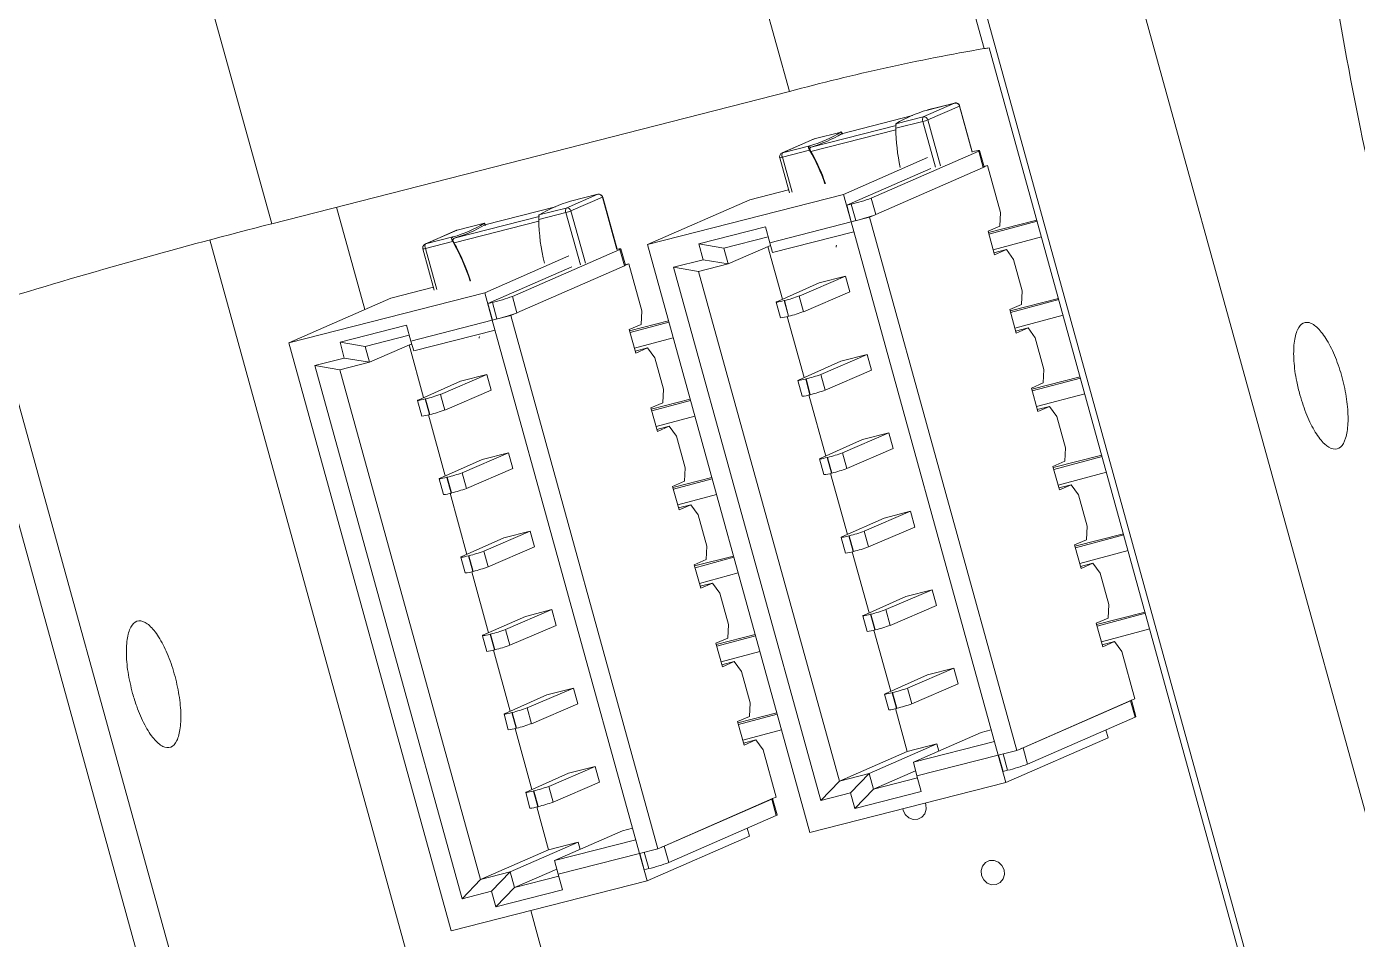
# Model space of a CAD drawing. Header units: millimetres. Extents: x 0 to 1189, y 0 to 841.
# Drawn here: x 476.855 to 480.124, y 442.421 to 444.662 of the extents above; entities that cross this region are included whole.
import ezdxf

# ---------------------------------------------------------------- set-up
doc = ezdxf.new("R2010")
doc.units = ezdxf.units.MM
doc.layers.get('0').update_dxf_attribs({"lineweight": 18})

msp = doc.modelspace()

# ---------------------------------------------------------------- linework, layer by layer
at = {"color": 7, "linetype": 'Continuous', "lineweight": 15}
for p, q in [((479.1208, 446.4333), (480.4254, 441.7133)), ((478.7287, 446.3404), (479.2075, 444.6079)), ((478.7574, 446.3406), (480.1407, 441.3357)), ((476.2134, 445.6915), (477.5967, 440.6865)), ((478.5694, 445.0797), (478.729, 444.5022)), ((477.2975, 444.7551), (477.4571, 444.1776)), ((480.1244, 441.3368), (479.2199, 444.6093)), ((478.729, 444.5022), (477.4571, 444.1776)), ((479.1349, 444.4739), (479.0576, 444.4401)), ((479.068, 444.4569), (479.1349, 444.4739)), ((479.1351, 444.474), (479.0684, 444.457)), ((479.1467, 444.4666), (479.0694, 444.4328)), ((479.1351, 444.474), (479.1349, 444.4739)), ((479.1784, 444.3542), (479.1472, 444.467)), ((479.0315, 444.4432), (478.8574, 444.3988)), ((479.0576, 444.4401), (478.9907, 444.423)), ((478.7897, 444.3858), (478.8565, 444.4029)), ((478.8566, 444.4029), (478.7899, 444.3859)), ((478.9902, 444.412), (479.0571, 444.4291)), ((478.7883, 444.3854), (478.711, 444.3515)), ((478.7897, 444.3858), (478.7124, 444.352)), ((478.7792, 444.3691), (478.7124, 444.352)), ((478.7883, 444.3854), (478.7897, 444.3858)), ((478.7899, 444.3859), (478.7897, 444.3858)), ((478.7054, 444.3397), (478.7291, 444.2539)), ((478.7118, 444.341), (478.7787, 444.358)), ((478.8618, 444.2496), (479.0686, 444.3401)), ((478.93, 444.2406), (479.1942, 444.3562)), ((479.1942, 444.3562), (479.2053, 444.3158)), ((479.2076, 444.3172), (479.1964, 444.3576)), ((478.8699, 444.2229), (479.0761, 444.3131)), ((479.2053, 444.3158), (478.9412, 444.2002)), ((479.2158, 444.3207), (479.2072, 444.3185)), ((479.2075, 444.3171), (479.2158, 444.3207)), ((479.2075, 444.3171), (479.2076, 444.3172)), ((479.2477, 444.2052), (479.2158, 444.3207)), ((478.1807, 444.2163), (478.258, 444.2501)), ((478.1911, 444.2331), (478.258, 444.2501)), ((478.2582, 444.2502), (478.1914, 444.2332)), ((478.1924, 444.209), (478.2697, 444.2428)), ((478.258, 444.2501), (478.2582, 444.2502)), ((478.3057, 444.115), (478.2703, 444.2432)), ((478.8618, 444.2496), (478.3803, 444.1267)), ((478.3803, 444.1267), (478.6315, 444.2367)), ((478.6315, 444.2367), (478.7271, 444.2611)), ((478.8618, 444.2496), (478.8804, 444.1822)), ((478.9412, 444.2002), (478.93, 444.2406)), ((477.6162, 444.2183), (477.6856, 443.9671)), ((478.1546, 444.2194), (477.9804, 444.175)), ((478.1132, 444.1882), (478.1801, 444.2053)), ((478.1807, 444.2163), (478.1138, 444.1993)), ((478.8699, 444.2229), (478.8808, 444.2257)), ((478.8699, 444.2229), (478.8811, 444.1825)), ((478.8808, 444.2257), (478.892, 444.1853)), ((479.246, 444.1721), (479.2477, 444.2052)), ((477.9127, 444.1621), (477.9796, 444.1791)), ((477.9796, 444.1791), (477.9129, 444.1621)), ((478.8804, 444.1822), (478.6806, 444.1312)), ((478.8804, 444.1822), (478.9259, 444.1938)), ((478.8811, 444.1825), (478.8804, 444.1822)), ((479.2422, 442.8733), (478.8804, 444.1822)), ((478.8811, 444.1825), (478.892, 444.1853)), ((478.9259, 444.1938), (478.9354, 444.198)), ((479.2877, 442.8848), (478.9259, 444.1938)), ((479.217, 444.1594), (479.246, 444.1721)), ((479.2178, 444.1565), (479.3367, 444.1868)), ((479.3375, 444.184), (479.219, 444.1522)), ((477.9114, 444.1616), (477.8341, 444.1278)), ((477.8354, 444.1282), (477.9127, 444.1621)), ((477.9023, 444.1453), (477.8354, 444.1282)), ((477.9127, 444.1621), (477.9114, 444.1616)), ((477.9127, 444.1621), (477.9129, 444.1621)), ((478.6699, 444.1697), (478.5064, 444.128)), ((478.5682, 444.1177), (478.6766, 444.1454)), ((478.6806, 444.1312), (478.6699, 444.1697)), ((478.6878, 444.107), (478.8872, 444.1579)), ((479.217, 444.1594), (479.233, 444.1016)), ((479.3481, 444.1455), (479.2297, 444.1137)), ((477.3052, 444.138), (478.1897, 440.9377)), ((477.8284, 444.1159), (477.8564, 444.0147)), ((477.8349, 444.1172), (477.9017, 444.1343)), ((478.0486, 443.9992), (478.3128, 444.1148)), ((478.3128, 444.1148), (478.3239, 444.0744)), ((478.3261, 444.0758), (478.315, 444.1162)), ((478.7793, 442.683), (478.3803, 444.1267)), ((478.517, 444.0895), (478.5064, 444.128)), ((478.5682, 444.1177), (478.5064, 444.128)), ((478.5788, 444.0792), (478.5682, 444.1177)), ((478.5788, 444.0792), (478.6825, 444.1246)), ((478.7119, 443.9924), (478.6761, 444.1218)), ((478.6878, 444.107), (478.6806, 444.1312)), ((479.2316, 444.1066), (479.262, 444.1143)), ((479.262, 444.1143), (479.233, 444.1016)), ((479.2796, 444.0897), (479.262, 444.1143)), ((477.9804, 444.0082), (478.1872, 444.0987)), ((478.3239, 444.0744), (478.0598, 443.9588)), ((478.3344, 444.0793), (478.3258, 444.0771)), ((478.3261, 444.0757), (478.3344, 444.0793)), ((478.3261, 444.0757), (478.3261, 444.0758)), ((478.3663, 443.9638), (478.3344, 444.0793)), ((478.517, 444.0895), (478.4443, 444.071)), ((478.5061, 444.0607), (478.5788, 444.0792)), ((478.5788, 444.0792), (478.517, 444.0895)), ((479.3009, 444.0127), (479.2796, 444.0897)), ((477.9885, 443.9815), (478.1946, 444.0718)), ((478.8061, 442.762), (478.4443, 444.071)), ((478.4443, 444.071), (478.5061, 444.0607)), ((478.8519, 442.8094), (478.5061, 444.0607)), ((478.8671, 444.0492), (478.7534, 444.0003)), ((478.8671, 444.0492), (478.8021, 444.0327)), ((478.8777, 444.0107), (478.8671, 444.0492)), ((477.9804, 444.0082), (477.4989, 443.8853)), ((477.7501, 443.9953), (477.8544, 444.0219)), ((477.9804, 444.0082), (477.999, 443.9408)), ((478.698, 443.9862), (478.8021, 444.0327)), ((478.764, 443.9618), (478.8777, 444.0107)), ((479.2992, 443.9796), (479.3009, 444.0127)), ((476.7668, 443.9833), (477.6713, 440.7109)), ((477.4989, 443.8853), (477.7501, 443.9953)), ((477.9885, 443.9815), (477.9994, 443.9843)), ((477.9885, 443.9815), (477.9997, 443.9411)), ((477.9994, 443.9843), (478.0106, 443.9439)), ((478.0598, 443.9588), (478.0486, 443.9992)), ((478.6965, 443.9852), (478.7071, 443.9467)), ((478.7166, 443.9892), (478.7158, 443.989)), ((478.7158, 443.989), (478.7264, 443.9505)), ((478.7272, 443.9507), (478.7166, 443.9892)), ((478.764, 443.9618), (478.7534, 444.0003)), ((479.2702, 443.9669), (479.2992, 443.9796)), ((479.271, 443.964), (479.3899, 443.9943)), ((479.3907, 443.9915), (479.2722, 443.9597)), ((477.999, 443.9408), (478.0445, 443.9524)), ((477.9997, 443.9411), (478.0106, 443.9439)), ((478.0445, 443.9524), (478.054, 443.9566)), ((478.4062, 442.6434), (478.0445, 443.9524)), ((478.3646, 443.9307), (478.3663, 443.9638)), ((478.7651, 443.7999), (478.7236, 443.9498)), ((478.7272, 443.9507), (478.7264, 443.9505)), ((479.2702, 443.9669), (479.2862, 443.9091)), ((479.4013, 443.953), (479.2829, 443.9212)), ((477.7885, 443.9283), (477.625, 443.8866)), ((477.7991, 443.8898), (477.7885, 443.9283)), ((477.999, 443.9408), (477.7991, 443.8898)), ((477.8064, 443.8656), (478.0058, 443.9165)), ((477.9997, 443.9411), (477.999, 443.9408)), ((478.3608, 442.6319), (477.999, 443.9408)), ((478.3356, 443.918), (478.3646, 443.9307)), ((478.3356, 443.918), (478.3516, 443.8602)), ((478.3364, 443.9151), (478.432, 443.9395)), ((478.4329, 443.9364), (478.3376, 443.9108)), ((479.2848, 443.9141), (479.3152, 443.9218)), ((479.3152, 443.9218), (479.2862, 443.9091)), ((479.3328, 443.8972), (479.3152, 443.9218)), ((477.8979, 442.4416), (477.4989, 443.8853)), ((477.6356, 443.8481), (477.625, 443.8866)), ((477.6868, 443.8763), (477.625, 443.8866)), ((477.6868, 443.8763), (477.7952, 443.904)), ((477.6974, 443.8378), (477.8011, 443.8832)), ((477.8305, 443.751), (477.7947, 443.8804)), ((477.8064, 443.8656), (477.7991, 443.8898)), ((478.4435, 443.8979), (478.3482, 443.8723)), ((479.3541, 443.8202), (479.3328, 443.8972)), ((477.6356, 443.8481), (477.5629, 443.8296)), ((477.6974, 443.8378), (477.6356, 443.8481)), ((477.6974, 443.8378), (477.6868, 443.8763)), ((478.3502, 443.8652), (478.3806, 443.8729)), ((478.3806, 443.8729), (478.3516, 443.8602)), ((478.3982, 443.8483), (478.3806, 443.8729)), ((478.4195, 443.7713), (478.3982, 443.8483)), ((478.9203, 443.8567), (478.8066, 443.8078)), ((478.9203, 443.8567), (478.8553, 443.8402)), ((478.931, 443.8182), (478.9203, 443.8567)), ((477.9247, 442.5206), (477.5629, 443.8296)), ((477.5629, 443.8296), (477.6247, 443.8193)), ((477.6247, 443.8193), (477.6974, 443.8378)), ((477.9705, 442.568), (477.6247, 443.8193)), ((478.7512, 443.7937), (478.8553, 443.8402)), ((478.8172, 443.7693), (478.931, 443.8182)), ((479.3524, 443.7871), (479.3541, 443.8202)), ((477.8166, 443.7448), (477.9207, 443.7913)), ((477.9857, 443.8078), (477.872, 443.7589)), ((477.9857, 443.8078), (477.9207, 443.7913)), ((477.9963, 443.7693), (477.9857, 443.8078)), ((478.7497, 443.7927), (478.7603, 443.7542)), ((478.7698, 443.7967), (478.769, 443.7965)), ((478.769, 443.7965), (478.7796, 443.758)), ((478.7804, 443.7582), (478.7698, 443.7967)), ((478.8172, 443.7693), (478.8066, 443.8078)), ((479.3234, 443.7744), (479.3524, 443.7871)), ((479.3242, 443.7715), (479.4431, 443.8018)), ((479.4439, 443.799), (479.3254, 443.7672)), ((477.8352, 443.7478), (477.8343, 443.7476)), ((477.8343, 443.7476), (477.845, 443.7091)), ((477.8458, 443.7093), (477.8352, 443.7478)), ((477.8826, 443.7204), (477.872, 443.7589)), ((477.8826, 443.7204), (477.9963, 443.7693)), ((478.3896, 443.7226), (478.4852, 443.747)), ((478.4178, 443.7382), (478.4195, 443.7713)), ((478.8183, 443.6074), (478.7768, 443.7573)), ((478.7804, 443.7582), (478.7796, 443.758)), ((479.3234, 443.7744), (479.3394, 443.7167)), ((479.4545, 443.7605), (479.3361, 443.7287)), ((477.8151, 443.7438), (477.8257, 443.7053)), ((478.3888, 443.7255), (478.4178, 443.7382)), ((478.3888, 443.7255), (478.4048, 443.6678)), ((478.4861, 443.7439), (478.3908, 443.7183)), ((479.338, 443.7216), (479.3684, 443.7293)), ((479.3684, 443.7293), (479.3394, 443.7167)), ((479.386, 443.7047), (479.3684, 443.7293)), ((477.8837, 443.5585), (477.8422, 443.7084)), ((477.8458, 443.7093), (477.845, 443.7091)), ((478.4967, 443.7054), (478.4014, 443.6798)), ((479.4073, 443.6277), (479.386, 443.7047)), ((478.4034, 443.6727), (478.4338, 443.6804)), ((478.4338, 443.6804), (478.4048, 443.6678)), ((478.4514, 443.6558), (478.4338, 443.6804)), ((478.4727, 443.5788), (478.4514, 443.6558)), ((478.9735, 443.6642), (478.8598, 443.6153)), ((478.9735, 443.6642), (478.9085, 443.6477)), ((478.9842, 443.6257), (478.9735, 443.6642)), ((478.8044, 443.6012), (478.9085, 443.6477)), ((478.8704, 443.5768), (478.8598, 443.6153)), ((478.8704, 443.5768), (478.9842, 443.6257)), ((479.4056, 443.5946), (479.4073, 443.6277)), ((477.8698, 443.5523), (477.9739, 443.5988)), ((478.0389, 443.6153), (477.9252, 443.5664)), ((478.0389, 443.6153), (477.9739, 443.5988)), ((478.0495, 443.5768), (478.0389, 443.6153)), ((478.8029, 443.6002), (478.8135, 443.5617)), ((478.823, 443.6042), (478.8222, 443.604)), ((478.8222, 443.604), (478.8328, 443.5655)), ((478.8336, 443.5657), (478.823, 443.6042)), ((479.3766, 443.5819), (479.4056, 443.5946)), ((479.3774, 443.579), (479.4963, 443.6093)), ((479.4971, 443.6065), (479.3786, 443.5747)), ((477.8683, 443.5513), (477.8789, 443.5128)), ((477.8884, 443.5553), (477.8875, 443.5551)), ((477.8875, 443.5551), (477.8982, 443.5166)), ((477.899, 443.5168), (477.8884, 443.5553)), ((477.9358, 443.5279), (477.9252, 443.5664)), ((477.9358, 443.5279), (478.0495, 443.5768)), ((478.4428, 443.5301), (478.5384, 443.5545)), ((478.5393, 443.5514), (478.444, 443.5258)), ((478.471, 443.5457), (478.4727, 443.5788)), ((478.8715, 443.4149), (478.83, 443.5648)), ((478.8336, 443.5657), (478.8328, 443.5655)), ((479.3766, 443.5819), (479.3926, 443.5242)), ((479.5077, 443.568), (479.3893, 443.5362)), ((478.442, 443.533), (478.471, 443.5457)), ((478.442, 443.533), (478.458, 443.4753)), ((479.3912, 443.5291), (479.4216, 443.5368)), ((479.4216, 443.5368), (479.3926, 443.5242)), ((479.4392, 443.5122), (479.4216, 443.5368)), ((477.9369, 443.366), (477.8954, 443.5159)), ((477.899, 443.5168), (477.8982, 443.5166)), ((478.5499, 443.5129), (478.4546, 443.4873)), ((478.4566, 443.4802), (478.487, 443.4879)), ((478.487, 443.4879), (478.458, 443.4753)), ((478.5046, 443.4633), (478.487, 443.4879)), ((479.4605, 443.4352), (479.4392, 443.5122)), ((478.5259, 443.3863), (478.5046, 443.4633)), ((478.8576, 443.4087), (478.9617, 443.4552)), ((479.0267, 443.4717), (478.913, 443.4228)), ((479.0267, 443.4717), (478.9617, 443.4552)), ((479.0374, 443.4332), (479.0267, 443.4717)), ((478.0921, 443.4228), (477.9784, 443.3739)), ((478.0921, 443.4228), (478.0271, 443.4063)), ((478.1027, 443.3843), (478.0921, 443.4228)), ((478.9236, 443.3843), (478.913, 443.4228)), ((478.9236, 443.3843), (479.0374, 443.4332)), ((479.4588, 443.4021), (479.4605, 443.4352)), ((477.923, 443.3598), (478.0271, 443.4063)), ((478.8561, 443.4077), (478.8668, 443.3693)), ((478.8762, 443.4117), (478.8754, 443.4115)), ((478.8754, 443.4115), (478.886, 443.373)), ((478.8869, 443.3732), (478.8762, 443.4117)), ((479.4298, 443.3894), (479.4588, 443.4021)), ((479.4298, 443.3894), (479.4458, 443.3317)), ((479.4306, 443.3865), (479.5495, 443.4168)), ((479.5503, 443.414), (479.4318, 443.3822)), ((477.9215, 443.3588), (477.9321, 443.3204)), ((477.9416, 443.3628), (477.9407, 443.3626)), ((477.9407, 443.3626), (477.9514, 443.3241)), ((477.9522, 443.3243), (477.9416, 443.3628)), ((477.989, 443.3354), (477.9784, 443.3739)), ((477.989, 443.3354), (478.1027, 443.3843)), ((478.496, 443.3376), (478.5917, 443.362)), ((478.5925, 443.3589), (478.4972, 443.3333)), ((478.5242, 443.3532), (478.5259, 443.3863)), ((478.9247, 443.2224), (478.8832, 443.3723)), ((478.8869, 443.3732), (478.886, 443.373)), ((479.5609, 443.3755), (479.4425, 443.3437)), ((477.9901, 443.1735), (477.9486, 443.3234)), ((477.9522, 443.3243), (477.9514, 443.3241)), ((478.4952, 443.3405), (478.5242, 443.3532)), ((478.4952, 443.3405), (478.5112, 443.2828)), ((479.4444, 443.3366), (479.4748, 443.3443)), ((479.4748, 443.3443), (479.4458, 443.3317)), ((479.4924, 443.3197), (479.4748, 443.3443)), ((478.6031, 443.3204), (478.5079, 443.2948)), ((478.5098, 443.2877), (478.5402, 443.2954)), ((478.5402, 443.2954), (478.5112, 443.2828)), ((478.5578, 443.2708), (478.5402, 443.2954)), ((479.5137, 443.2427), (479.4924, 443.3197)), ((478.5791, 443.1938), (478.5578, 443.2708)), ((478.9108, 443.2162), (479.0149, 443.2627)), ((479.0799, 443.2792), (478.9662, 443.2303)), ((479.0799, 443.2792), (479.0149, 443.2627)), ((479.0906, 443.2407), (479.0799, 443.2792)), ((478.1453, 443.2303), (478.0316, 443.1814)), ((478.1453, 443.2303), (478.0803, 443.2138)), ((478.1559, 443.1918), (478.1453, 443.2303)), ((478.9768, 443.1918), (478.9662, 443.2303)), ((478.9768, 443.1918), (479.0906, 443.2407)), ((479.4838, 443.194), (479.6027, 443.2243)), ((479.512, 443.2096), (479.5137, 443.2427)), ((477.9762, 443.1673), (478.0803, 443.2138)), ((478.0422, 443.1429), (478.1559, 443.1918)), ((478.5774, 443.1607), (478.5791, 443.1938)), ((478.9093, 443.2153), (478.92, 443.1768)), ((478.9294, 443.2192), (478.9286, 443.219)), ((478.9286, 443.219), (478.9392, 443.1805)), ((478.9401, 443.1807), (478.9294, 443.2192)), ((479.483, 443.1969), (479.512, 443.2096)), ((479.483, 443.1969), (479.499, 443.1392)), ((479.6035, 443.2215), (479.485, 443.1897)), ((477.9747, 443.1663), (477.9853, 443.1279)), ((477.9948, 443.1703), (477.994, 443.1701)), ((477.994, 443.1701), (478.0046, 443.1316)), ((478.0054, 443.1318), (477.9948, 443.1703)), ((478.0422, 443.1429), (478.0316, 443.1814)), ((478.5484, 443.148), (478.5774, 443.1607)), ((478.5492, 443.1451), (478.6449, 443.1695)), ((478.6457, 443.1664), (478.5504, 443.1408)), ((478.9779, 443.0299), (478.9364, 443.1798)), ((478.9401, 443.1807), (478.9392, 443.1805)), ((479.6141, 443.183), (479.4957, 443.1512)), ((478.0433, 442.981), (478.0018, 443.1309)), ((478.0054, 443.1318), (478.0046, 443.1316)), ((478.5484, 443.148), (478.5644, 443.0903)), ((478.6563, 443.1279), (478.5611, 443.1023)), ((479.4976, 443.1441), (479.528, 443.1518)), ((479.528, 443.1518), (479.499, 443.1392)), ((479.5456, 443.1272), (479.528, 443.1518)), ((479.5775, 443.0117), (479.5456, 443.1272)), ((478.563, 443.0952), (478.5934, 443.1029)), ((478.5934, 443.1029), (478.5644, 443.0903)), ((478.611, 443.0783), (478.5934, 443.1029)), ((478.6323, 443.0013), (478.611, 443.0783)), ((478.964, 443.0237), (479.0681, 443.0702)), ((479.1331, 443.0867), (479.0194, 443.0378)), ((479.1331, 443.0867), (479.0681, 443.0702)), ((479.1438, 443.0482), (479.1331, 443.0867)), ((478.1985, 443.0378), (478.0848, 442.9889)), ((478.1985, 443.0378), (478.1335, 443.0213)), ((478.2092, 442.9993), (478.1985, 443.0378)), ((479.03, 442.9994), (479.0194, 443.0378)), ((479.03, 442.9994), (479.1438, 443.0482)), ((478.0294, 442.9748), (478.1335, 443.0213)), ((478.0954, 442.9504), (478.2092, 442.9993)), ((478.6306, 442.9682), (478.6323, 443.0013)), ((478.9625, 443.0228), (478.9732, 442.9843)), ((478.9826, 443.0267), (478.9818, 443.0265)), ((478.9818, 443.0265), (478.9924, 442.988)), ((478.9933, 442.9882), (478.9826, 443.0267)), ((479.5693, 443.0081), (479.2972, 442.889)), ((479.303, 442.8912), (479.5671, 443.0068)), ((479.5671, 443.0068), (479.5783, 442.9664)), ((479.5775, 443.0117), (479.5693, 443.0081)), ((479.5805, 442.9678), (479.5694, 443.0081)), ((478.0279, 442.9739), (478.0385, 442.9354)), ((478.048, 442.9778), (478.0472, 442.9776)), ((478.0472, 442.9776), (478.0578, 442.9391)), ((478.0586, 442.9393), (478.048, 442.9778)), ((478.0954, 442.9504), (478.0848, 442.9889)), ((478.6016, 442.9555), (478.6306, 442.9682)), ((478.6024, 442.9526), (478.6981, 442.977)), ((478.6989, 442.9739), (478.6036, 442.9483)), ((479.0187, 442.8824), (478.9896, 442.9873)), ((478.9933, 442.9882), (478.9924, 442.988)), ((479.3142, 442.8508), (479.5783, 442.9664)), ((478.0965, 442.7885), (478.055, 442.9384)), ((478.0586, 442.9393), (478.0578, 442.9391)), ((478.6016, 442.9555), (478.6176, 442.8978)), ((478.7096, 442.9354), (478.6143, 442.9098)), ((479.2004, 442.9287), (479.2251, 442.9351)), ((479.5068, 442.9351), (479.5121, 442.9158)), ((478.6162, 442.9027), (478.6466, 442.9104)), ((478.6466, 442.9104), (478.6176, 442.8978)), ((478.6642, 442.8858), (478.6466, 442.9104)), ((479.0913, 442.9009), (478.9246, 442.828)), ((479.0187, 442.8824), (479.0913, 442.9009)), ((479.0337, 442.8558), (479.2004, 442.9287)), ((479.233, 442.9066), (479.0337, 442.8558)), ((479.0913, 442.9009), (479.0962, 442.8832)), ((479.5121, 442.9158), (479.2608, 442.8059)), ((478.6961, 442.7703), (478.6642, 442.8858)), ((479.0187, 442.8824), (478.8519, 442.8094)), ((479.0423, 442.8222), (479.2422, 442.8733)), ((479.2877, 442.8848), (479.2422, 442.8733)), ((479.2422, 442.8733), (479.2608, 442.8059)), ((479.2429, 442.8734), (479.254, 442.8331)), ((479.2972, 442.889), (479.2877, 442.8848)), ((479.3142, 442.8508), (479.303, 442.8912)), ((478.2517, 442.8453), (478.138, 442.7964)), ((478.2517, 442.8453), (478.1867, 442.8288)), ((478.2624, 442.8068), (478.2517, 442.8453)), ((478.9353, 442.7895), (479.0391, 442.8349)), ((479.0423, 442.8222), (479.0337, 442.8558)), ((479.254, 442.8331), (479.2649, 442.8359)), ((478.0826, 442.7823), (478.1867, 442.8288)), ((478.1486, 442.7579), (478.2624, 442.8068)), ((478.7793, 442.683), (479.2608, 442.8059)), ((478.8519, 442.8094), (478.8061, 442.762)), ((478.9246, 442.828), (478.8519, 442.8094)), ((478.8788, 442.7805), (478.9246, 442.828)), ((478.9353, 442.7895), (478.9246, 442.828)), ((479.0437, 442.8171), (478.9353, 442.7895)), ((479.053, 442.7838), (479.0423, 442.8222)), ((478.0811, 442.7814), (478.0917, 442.7429)), ((478.1012, 442.7853), (478.1004, 442.7851)), ((478.1004, 442.7851), (478.111, 442.7466)), ((478.1119, 442.7468), (478.1012, 442.7853)), ((478.1486, 442.7579), (478.138, 442.7964)), ((478.6879, 442.7667), (478.4157, 442.6476)), ((478.4216, 442.6498), (478.6857, 442.7654)), ((478.6857, 442.7654), (478.6969, 442.725)), ((478.6961, 442.7703), (478.6879, 442.7667)), ((478.6991, 442.7264), (478.6879, 442.7667)), ((478.8061, 442.762), (478.8788, 442.7805)), ((478.8894, 442.742), (478.8788, 442.7805)), ((478.8894, 442.742), (478.9353, 442.7895)), ((478.8894, 442.742), (479.053, 442.7838)), ((478.1372, 442.641), (478.1082, 442.7459)), ((478.1119, 442.7468), (478.111, 442.7466)), ((478.4328, 442.6094), (478.6969, 442.725)), ((478.1522, 442.6144), (478.319, 442.6873)), ((478.319, 442.6873), (478.3437, 442.6937)), ((478.6307, 442.6744), (478.3794, 442.5645)), ((478.6254, 442.6937), (478.6307, 442.6744)), ((478.1372, 442.641), (477.9705, 442.568)), ((478.2099, 442.6595), (478.0432, 442.5866)), ((478.1372, 442.641), (478.2099, 442.6595)), ((478.3516, 442.6652), (478.1522, 442.6144)), ((478.2099, 442.6595), (478.2148, 442.6418)), ((478.4062, 442.6434), (478.3608, 442.6319)), ((478.4157, 442.6476), (478.4062, 442.6434)), ((478.4328, 442.6094), (478.4216, 442.6498)), ((478.1609, 442.5808), (478.1522, 442.6144)), ((478.1609, 442.5808), (478.3608, 442.6319)), ((478.3608, 442.6319), (478.3794, 442.5645)), ((478.3615, 442.632), (478.3726, 442.5917)), ((478.0432, 442.5866), (477.9705, 442.568)), ((477.9974, 442.5391), (478.0432, 442.5866)), ((478.0539, 442.5481), (478.0432, 442.5866)), ((478.0539, 442.5481), (478.1577, 442.5935)), ((478.1623, 442.5757), (478.0539, 442.5481)), ((478.1716, 442.5424), (478.1609, 442.5808)), ((478.3726, 442.5917), (478.3835, 442.5945)), ((477.8979, 442.4416), (478.3794, 442.5645)), ((477.9705, 442.568), (477.9247, 442.5206)), ((477.9247, 442.5206), (477.9974, 442.5391)), ((478.008, 442.5006), (477.9974, 442.5391)), ((478.008, 442.5006), (478.0539, 442.5481)), ((478.008, 442.5006), (478.1716, 442.5424)), ((478.0935, 442.4915), (478.3789, 441.4588))]:
    msp.add_line(p, q, dxfattribs=at)
at = {"color": 8, "linetype": 'Continuous', "lineweight": 15}
for p, q in [((479.1778, 444.3538), (479.1467, 444.4666)), ((479.0314, 444.4431), (478.8573, 444.3987)), ((479.0694, 444.4328), (479.1005, 444.32)), ((478.782, 444.355), (478.9902, 444.4081)), ((478.991, 444.4192), (478.7826, 444.366)), ((479.0571, 444.4291), (479.0882, 444.3163)), ((478.7124, 444.352), (478.711, 444.3515)), ((478.7118, 444.341), (478.7355, 444.2551)), ((478.2697, 444.2428), (478.3052, 444.1146)), ((477.9804, 444.175), (478.1545, 444.2194)), ((478.2155, 444.0771), (478.1801, 444.2053)), ((478.2279, 444.0808), (478.1924, 444.209)), ((477.9051, 444.1312), (478.1133, 444.1844)), ((477.9056, 444.1423), (478.114, 444.1954)), ((477.834, 444.1277), (477.8354, 444.1282)), ((477.8628, 444.0159), (477.8349, 444.1172)), ((479.2649, 442.8359), (479.2538, 442.8762)), ((478.3835, 442.5945), (478.3724, 442.6348))]:
    msp.add_line(p, q, dxfattribs=at)
for points in [[(479.1472, 444.467), (479.1471, 444.4668), (479.1467, 444.4666)], [(478.2703, 444.2432), (478.2702, 444.2431), (478.2697, 444.2428)]]:
    msp.add_lwpolyline(points, dxfattribs=at)
at = {"color": 7, "linetype": 'Continuous', "lineweight": 15}
for points in [[(479.1783, 444.3545), (479.1836, 444.3557), (479.1887, 444.3568), (479.1926, 444.3575), (479.1952, 444.3578), (479.1963, 444.3577), (479.196, 444.3571), (479.1942, 444.3562)], [(478.3057, 444.115), (478.3073, 444.1154), (478.3112, 444.1161), (478.3138, 444.1164), (478.3149, 444.1163), (478.3146, 444.1157), (478.3128, 444.1148)], [(478.7158, 443.989), (478.7107, 443.9877), (478.7061, 443.9867), (478.7023, 443.9859), (478.6994, 443.9853), (478.6975, 443.9851), (478.6966, 443.9852), (478.6967, 443.9856), (478.698, 443.9862)], [(478.769, 443.7965), (478.7639, 443.7952), (478.7593, 443.7942), (478.7555, 443.7934), (478.7526, 443.7928), (478.7507, 443.7926), (478.7498, 443.7927), (478.7499, 443.7931), (478.7512, 443.7937)], [(477.8343, 443.7476), (477.8293, 443.7463), (477.8247, 443.7453), (477.8209, 443.7445), (477.818, 443.7439), (477.816, 443.7437), (477.8151, 443.7438), (477.8153, 443.7442), (477.8166, 443.7448)], [(478.8222, 443.604), (478.8171, 443.6027), (478.8125, 443.6017), (478.8087, 443.6009), (478.8058, 443.6003), (478.8039, 443.6001), (478.803, 443.6002), (478.8032, 443.6006), (478.8044, 443.6012)], [(477.8875, 443.5551), (477.8825, 443.5538), (477.8779, 443.5528), (477.8741, 443.552), (477.8712, 443.5514), (477.8692, 443.5512), (477.8684, 443.5513), (477.8685, 443.5517), (477.8698, 443.5523)], [(478.8754, 443.4115), (478.8703, 443.4102), (478.8658, 443.4092), (478.862, 443.4084), (478.859, 443.4079), (478.8571, 443.4076), (478.8562, 443.4077), (478.8564, 443.4081), (478.8576, 443.4087)], [(477.9407, 443.3626), (477.9357, 443.3613), (477.9311, 443.3603), (477.9273, 443.3595), (477.9244, 443.359), (477.9225, 443.3587), (477.9216, 443.3588), (477.9217, 443.3592), (477.923, 443.3598)], [(478.9286, 443.219), (478.9235, 443.2177), (478.919, 443.2167), (478.9152, 443.2159), (478.9122, 443.2154), (478.9103, 443.2151), (478.9094, 443.2152), (478.9096, 443.2156), (478.9108, 443.2162)], [(477.994, 443.1701), (477.9889, 443.1688), (477.9843, 443.1678), (477.9805, 443.167), (477.9776, 443.1665), (477.9757, 443.1662), (477.9748, 443.1663), (477.9749, 443.1667), (477.9762, 443.1673)], [(478.9818, 443.0265), (478.9767, 443.0252), (478.9722, 443.0242), (478.9684, 443.0234), (478.9654, 443.0229), (478.9635, 443.0226), (478.9626, 443.0227), (478.9628, 443.0231), (478.964, 443.0237)], [(478.0472, 442.9776), (478.0421, 442.9763), (478.0375, 442.9753), (478.0337, 442.9745), (478.0308, 442.974), (478.0289, 442.9737), (478.028, 442.9738), (478.0281, 442.9742), (478.0294, 442.9748)], [(479.5783, 442.9664), (479.5801, 442.9673), (479.5805, 442.9678)], [(478.1004, 442.7851), (478.0953, 442.7838), (478.0908, 442.7828), (478.0869, 442.782), (478.084, 442.7815), (478.0821, 442.7812), (478.0812, 442.7813), (478.0814, 442.7817), (478.0826, 442.7823)], [(479.0628, 442.7557), (479.064, 442.7522), (479.065, 442.7404), (479.0616, 442.7293), (479.0544, 442.7207), (479.0444, 442.7158), (479.0332, 442.7153), (479.0224, 442.7194), (479.0138, 442.7273), (479.0086, 442.738), (479.0079, 442.7413)], [(478.6969, 442.725), (478.6987, 442.7259), (478.6991, 442.7264)], [(479.2565, 442.5919), (479.2575, 442.5802), (479.2541, 442.5691), (479.2469, 442.5605), (479.2369, 442.5555), (479.2257, 442.5551), (479.2149, 442.5591), (479.2063, 442.5671), (479.2011, 442.5778), (479.2001, 442.5896), (479.2035, 442.6006), (479.2107, 442.6093), (479.2207, 442.6142), (479.2319, 442.6147), (479.2426, 442.6106), (479.2513, 442.6026), (479.2565, 442.5919)]]:
    msp.add_lwpolyline(points, dxfattribs=at)
for centre, radius, start, end in [((480.1016, 439.4225), 5.2619, 99.7833, 105.1207), ((479.242, 444.3614), 0.2488, 95.0833, 97.9595), ((479.137, 444.4642), 0.00992, 13.9009, 102.3343), ((479.1566, 444.1492), 0.3201, 106.0625, 121.2099), ((479.0673, 444.4341), 0.0114, 148.0977, 206.0911), ((479.03, 444.5406), 0.1148, 283.6566, 290.0802), ((479.0597, 444.4304), 0.00993, 13.9366, 102.2856), ((478.6906, 444.6768), 0.3202, 286.0636, 301.2072), ((479.4594, 444.4182), 0.4692, 180.7528, 192.5997), ((478.6919, 444.675), 0.322, 286.3562, 300.909), ((478.722, 444.346), 0.0114, 148.0891, 206.0935), ((478.3648, 444.1189), 0.478, 19.1582, 30.022), ((478.3661, 444.1195), 0.478, 19.1544, 29.5225), ((479.2037, 444.3211), 0.00551, 287.0766, 313.9357), ((478.2601, 444.2404), 0.00993, 13.9366, 102.2856), ((478.7751, 444.6636), 0.4505, 283.5683, 290.1139), ((478.2794, 443.9261), 0.3194, 106.0384, 121.2176), ((478.1903, 444.2103), 0.0114, 148.1099, 206.0726), ((478.1536, 444.3152), 0.1131, 283.5545, 290.0729), ((478.1828, 444.2066), 0.00992, 13.9009, 102.3343), ((481.1331, 429.7864), 14.8533, 104.32906, 106.96765), ((477.8141, 444.4522), 0.3194, 286.0373, 301.2203), ((477.8146, 444.4522), 0.323, 286.3801, 300.8868), ((478.5833, 444.1945), 0.4701, 180.7634, 193.9708), ((478.746, 444.7646), 0.5974, 284.1411, 288.4781), ((478.906, 444.284), 0.0909, 288.8271, 292.765), ((477.8451, 444.1222), 0.0114, 148.0977, 206.0911), ((477.4878, 443.8951), 0.4781, 17.2353, 30.0176), ((477.4888, 443.8955), 0.4783, 17.2401, 29.5187), ((478.3223, 444.0797), 0.00551, 287.0766, 313.9357), ((477.8922, 444.4268), 0.4553, 283.6153, 290.0923), ((478.6352, 444.3247), 0.3452, 283.6432, 290.021), ((477.8664, 444.5171), 0.5911, 284.1191, 288.5022), ((478.025, 444.0417), 0.0899, 288.7953, 292.7774), ((478.701, 444.0295), 0.083, 274.2514, 287.8221), ((478.6451, 444.2885), 0.3476, 283.6648, 289.9994), ((478.6885, 444.1319), 0.3449, 283.6404, 290.0238), ((477.7532, 444.0855), 0.3475, 283.6458, 289.9818), ((478.7542, 443.8371), 0.0831, 274.2583, 287.8119), ((478.6997, 444.0919), 0.3433, 283.6067, 290.0209), ((477.7637, 444.0471), 0.3476, 283.6648, 289.9994), ((477.8193, 443.7895), 0.0844, 274.394, 287.7478), ((478.7417, 443.9394), 0.3449, 283.6404, 290.0238), ((477.807, 443.8908), 0.3452, 283.6432, 290.021), ((478.8076, 443.643), 0.0815, 274.1589, 287.9829), ((478.7529, 443.8994), 0.3433, 283.6067, 290.0209), ((477.8169, 443.8546), 0.3476, 283.6648, 289.9994), ((477.8728, 443.5956), 0.083, 274.2514, 287.8221), ((478.7941, 443.7495), 0.3476, 283.6648, 289.9994), ((477.8603, 443.698), 0.3449, 283.6404, 290.0238), ((478.8605, 443.4525), 0.0835, 274.3248, 287.8171), ((478.8061, 443.7069), 0.3433, 283.6088, 290.0213), ((477.926, 443.4032), 0.0831, 274.2583, 287.8119), ((477.8715, 443.658), 0.3433, 283.6067, 290.0209), ((478.8472, 443.5572), 0.3478, 283.6653, 289.9963), ((478.8581, 443.5182), 0.3473, 283.6452, 289.9849), ((477.9127, 443.5081), 0.3476, 283.6648, 289.9994), ((478.9136, 443.2602), 0.0837, 274.3417, 287.8002), ((477.979, 443.2111), 0.0835, 274.3248, 287.8171), ((477.9247, 443.4655), 0.3433, 283.6067, 290.0209), ((478.9019, 443.3604), 0.3433, 283.6067, 290.0209), ((478.9119, 443.3234), 0.3449, 283.6404, 290.0238), ((479.5656, 443.012), 0.00543, 286.8675, 314.1448), ((477.966, 443.3153), 0.3473, 283.6626, 290.0016), ((478.9668, 443.0677), 0.0837, 274.3425, 287.7994), ((478.0322, 443.0186), 0.0835, 274.3248, 287.8171), ((477.9779, 443.273), 0.3433, 283.6088, 290.0213), ((479.2697, 442.9696), 0.0851, 288.7844, 292.9925), ((479.1592, 443.2735), 0.4502, 283.5788, 290.1288), ((478.019, 443.1233), 0.3478, 283.6653, 289.9963), ((478.684, 442.7708), 0.0057, 287.3204, 313.231), ((478.0854, 442.8263), 0.0837, 274.3417, 287.8002), ((478.0299, 443.0843), 0.3473, 283.6452, 289.9849), ((478.3883, 442.7282), 0.0851, 288.7844, 292.9925), ((478.279, 443.0282), 0.4461, 283.549, 290.1585)]:
    msp.add_arc(centre, radius, start, end, dxfattribs=at)
at = {"color": 8, "linetype": 'Continuous', "lineweight": 15}
for centre, radius, start, end in [((478.7035, 444.3664), 0.0268, 274.0158, 288.051), ((477.828, 444.1355), 0.0195, 271.4033, 290.6636)]:
    msp.add_arc(centre, radius, start, end, dxfattribs=at)
at = {"color": 7, "linetype": 'Continuous', "lineweight": 15}
for centre, major_axis, ratio, start_param, end_param in [((478.4609, 444.1609), (0.2276, 0.4782), 0.706271, 5.522525, 5.531037), ((478.4609, 444.1609), (0.4608, -0.2194), 0.678471, 1.165589, 1.174101), ((477.5839, 443.9371), (0.2276, 0.4782), 0.706271, 5.522525, 5.531037), ((477.5839, 443.9371), (0.4608, -0.2194), 0.678471, 1.165588, 1.174101), ((478.4609, 444.1609), (0.2276, 0.4782), 0.706271, 4.956676, 4.965188), ((477.5839, 443.9371), (0.2276, 0.4782), 0.706271, 4.956676, 4.965188)]:
    msp.add_ellipse(centre, major_axis=major_axis, ratio=ratio, start_param=start_param, end_param=end_param, dxfattribs=at)
for points, knots in [([(480.0075, 445.242), (480.0165, 445.1525), (480.0399, 444.921), (480.105, 444.5265), (480.1836, 444.1677), (480.239, 443.9617), (480.2535, 443.9081)], [0, 0, 0, 0, 0.283721, 0.733382, 1.195386, 1.358184, 1.358184, 1.358184, 1.358184]), ([(479.1473, 444.4668), (479.1468, 444.468), (479.1461, 444.4699), (479.1439, 444.4722), (479.1413, 444.4738), (479.1381, 444.4746), (479.136, 444.4741), (479.1351, 444.4738)], [0, 0, 0, 0, 0.00398121, 0.00606613, 0.00940073, 0.01298534, 0.01567229, 0.01567229, 0.01567229, 0.01567229]), ([(478.8577, 444.4006), (478.8575, 444.4013), (478.857, 444.4025), (478.8567, 444.403), (478.8566, 444.4029), (478.8565, 444.4029)], [0, 0, 0, 0, 0.001164718, 0.002330629, 0.002642472, 0.002642472, 0.002642472, 0.002642472]), ([(478.8591, 444.3992), (478.8588, 444.3995), (478.8584, 444.4), (478.858, 444.4004), (478.8578, 444.4006)], [0, 0, 0, 0, 0.00117111, 0.00187504, 0.00187504, 0.00187504, 0.00187504]), ([(478.9911, 444.4196), (478.9908, 444.4186), (478.9904, 444.4165), (478.9902, 444.4138), (478.9902, 444.4123), (478.9902, 444.412)], [0, 0, 0, 0, 0.003396894, 0.006792156, 0.007703241, 0.007703241, 0.007703241, 0.007703241]), ([(478.9907, 444.423), (478.9907, 444.4228), (478.9906, 444.4224), (478.9908, 444.4209), (478.991, 444.4199), (478.9911, 444.4197)], [0, 0, 0, 0, 0.001497923, 0.002994611, 0.003329029, 0.003329029, 0.003329029, 0.003329029]), ([(478.7792, 444.3691), (478.7786, 444.3687), (478.7773, 444.368), (478.7763, 444.3662), (478.776, 444.365), (478.7759, 444.3648)], [0, 0, 0, 0, 0.002505557, 0.005010711, 0.005569476, 0.005569476, 0.005569476, 0.005569476]), ([(478.7899, 444.3857), (478.7895, 444.3857), (478.789, 444.3857), (478.7885, 444.3854), (478.7883, 444.3852)], [0, 0, 0, 0, 0.001032657, 0.001686595, 0.001686595, 0.001686595, 0.001686595]), ([(478.711, 444.3514), (478.7101, 444.3509), (478.708, 444.3499), (478.706, 444.3471), (478.705, 444.3441), (478.705, 444.3417), (478.7052, 444.3404), (478.7053, 444.3399)], [0, 0, 0, 0, 0.00313591, 0.00704464, 0.00981651, 0.01260356, 0.01398959, 0.01398959, 0.01398959, 0.01398959]), ([(478.7759, 444.3647), (478.7762, 444.3638), (478.7767, 444.362), (478.7778, 444.3596), (478.7785, 444.3583), (478.7787, 444.358)], [0, 0, 0, 0, 0.003209586, 0.006418226, 0.007276103, 0.007276103, 0.007276103, 0.007276103]), ([(478.7826, 444.366), (478.782, 444.3657), (478.7807, 444.365), (478.7797, 444.3632), (478.7794, 444.362), (478.7793, 444.3618)], [0, 0, 0, 0, 0.002480819, 0.004964136, 0.005582562, 0.005582562, 0.005582562, 0.005582562]), ([(478.7793, 444.3618), (478.7795, 444.3608), (478.78, 444.359), (478.7811, 444.3566), (478.7819, 444.3553), (478.782, 444.355)], [0, 0, 0, 0, 0.003193067, 0.006384408, 0.007311689, 0.007311689, 0.007311689, 0.007311689]), ([(478.2703, 444.243), (478.2699, 444.2442), (478.2691, 444.2462), (478.2669, 444.2484), (478.2644, 444.25), (478.2611, 444.2508), (478.2591, 444.2503), (478.2582, 444.2501)], [0, 0, 0, 0, 0.00398242, 0.00606526, 0.0093998, 0.01298488, 0.01566684, 0.01566684, 0.01566684, 0.01566684]), ([(477.9796, 444.1791), (477.9797, 444.1791), (477.9799, 444.179), (477.9804, 444.1779), (477.9807, 444.177), (477.9808, 444.1769)], [0, 0, 0, 0, 0.001173304, 0.002346891, 0.00261251, 0.00261251, 0.00261251, 0.00261251]), ([(477.9821, 444.1754), (477.9819, 444.1757), (477.9814, 444.1763), (477.981, 444.1766), (477.9809, 444.1768)], [0, 0, 0, 0, 0.001166057, 0.001876033, 0.001876033, 0.001876033, 0.001876033]), ([(478.1132, 444.1882), (478.1133, 444.1894), (478.1133, 444.1918), (478.1138, 444.1944), (478.1141, 444.1956), (478.1141, 444.1959)], [0, 0, 0, 0, 0.003468827, 0.006935841, 0.007715286, 0.007715286, 0.007715286, 0.007715286]), ([(478.1141, 444.196), (478.114, 444.1967), (478.1137, 444.1983), (478.1137, 444.1991), (478.1138, 444.1992), (478.1138, 444.1993)], [0, 0, 0, 0, 0.001477642, 0.002954723, 0.003348738, 0.003348738, 0.003348738, 0.003348738]), ([(477.9023, 444.1453), (477.9017, 444.1449), (477.9004, 444.1442), (477.8994, 444.1424), (477.899, 444.1413), (477.899, 444.1411)], [0, 0, 0, 0, 0.002502503, 0.005010661, 0.005569472, 0.005569472, 0.005569472, 0.005569472]), ([(477.9017, 444.1343), (477.9012, 444.1353), (477.9, 444.1374), (477.8993, 444.1397), (477.899, 444.1408), (477.899, 444.141)], [0, 0, 0, 0, 0.003270308, 0.00654191, 0.007277651, 0.007277651, 0.007277651, 0.007277651]), ([(477.9024, 444.138), (477.9027, 444.1389), (477.9033, 444.1406), (477.9047, 444.1418), (477.9055, 444.1422), (477.9056, 444.1423)], [0, 0, 0, 0, 0.002438378, 0.004872581, 0.005580762, 0.005580762, 0.005580762, 0.005580762]), ([(477.9129, 444.162), (477.9126, 444.162), (477.912, 444.1619), (477.9115, 444.1616), (477.9114, 444.1615)], [0, 0, 0, 0, 0.00103443, 0.001693361, 0.001693361, 0.001693361, 0.001693361]), ([(477.8341, 444.1276), (477.8331, 444.1272), (477.831, 444.1261), (477.8291, 444.1233), (477.8281, 444.1203), (477.828, 444.1179), (477.8283, 444.1166), (477.8284, 444.1161)], [0, 0, 0, 0, 0.00314103, 0.00705155, 0.00982253, 0.01260966, 0.01400745, 0.01400745, 0.01400745, 0.01400745]), ([(477.9051, 444.1312), (477.9045, 444.1323), (477.9034, 444.1344), (477.9026, 444.1367), (477.9024, 444.1378), (477.9024, 444.138)], [0, 0, 0, 0, 0.003248508, 0.006503791, 0.007311867, 0.007311867, 0.007311867, 0.007311867]), ([(479.9831, 443.7574), (479.9885, 443.7404), (479.9992, 443.7062), (480.0208, 443.664), (480.0436, 443.6347), (480.0655, 443.6218), (480.0838, 443.6267), (480.0967, 443.649), (480.1025, 443.6859), (480.1007, 443.7335), (480.0915, 443.7863), (480.0758, 443.8384), (480.0555, 443.884), (480.0329, 443.9177), (480.0104, 443.936), (479.9907, 443.9367), (479.976, 443.9197), (479.9678, 443.8869), (479.9673, 443.8422), (479.9732, 443.7966), (479.9804, 443.7683), (479.9831, 443.7574)], [0, 0, 0, 0, 0.0384887, 0.0769719, 0.1154552, 0.153937, 0.1924222, 0.2309054, 0.2693903, 0.3078674, 0.3463535, 0.3848396, 0.4233228, 0.461806, 0.5002872, 0.5387729, 0.5772537, 0.6157342, 0.6542169, 0.6927041, 0.7167851, 0.7167851, 0.7167851, 0.7167851]), ([(477.1154, 443.0246), (477.1112, 443.0422), (477.1028, 443.0772), (477.099, 443.1271), (477.1024, 443.1679), (477.1132, 443.1952), (477.13, 443.2058), (477.1511, 443.1985), (477.174, 443.174), (477.1961, 443.1353), (477.2149, 443.0866), (477.2283, 443.0336), (477.2348, 442.9821), (477.2337, 442.938), (477.2251, 442.9061), (477.21, 442.8901), (477.19, 442.8918), (477.1674, 442.9111), (477.1448, 442.9458), (477.127, 442.9862), (477.1187, 443.0139), (477.1154, 443.0246)], [0, 0, 0, 0, 0.0383872, 0.0767693, 0.1151953, 0.1537079, 0.1922996, 0.2309307, 0.2695365, 0.308079, 0.3465288, 0.38492, 0.4232964, 0.4617, 0.5001827, 0.5387495, 0.5773685, 0.6159936, 0.6545633, 0.6930443, 0.7170661, 0.7170661, 0.7170661, 0.7170661])]:
    msp.add_open_spline(points, degree=3, knots=knots, dxfattribs=at)

doc.saveas('drawing.dxf')
